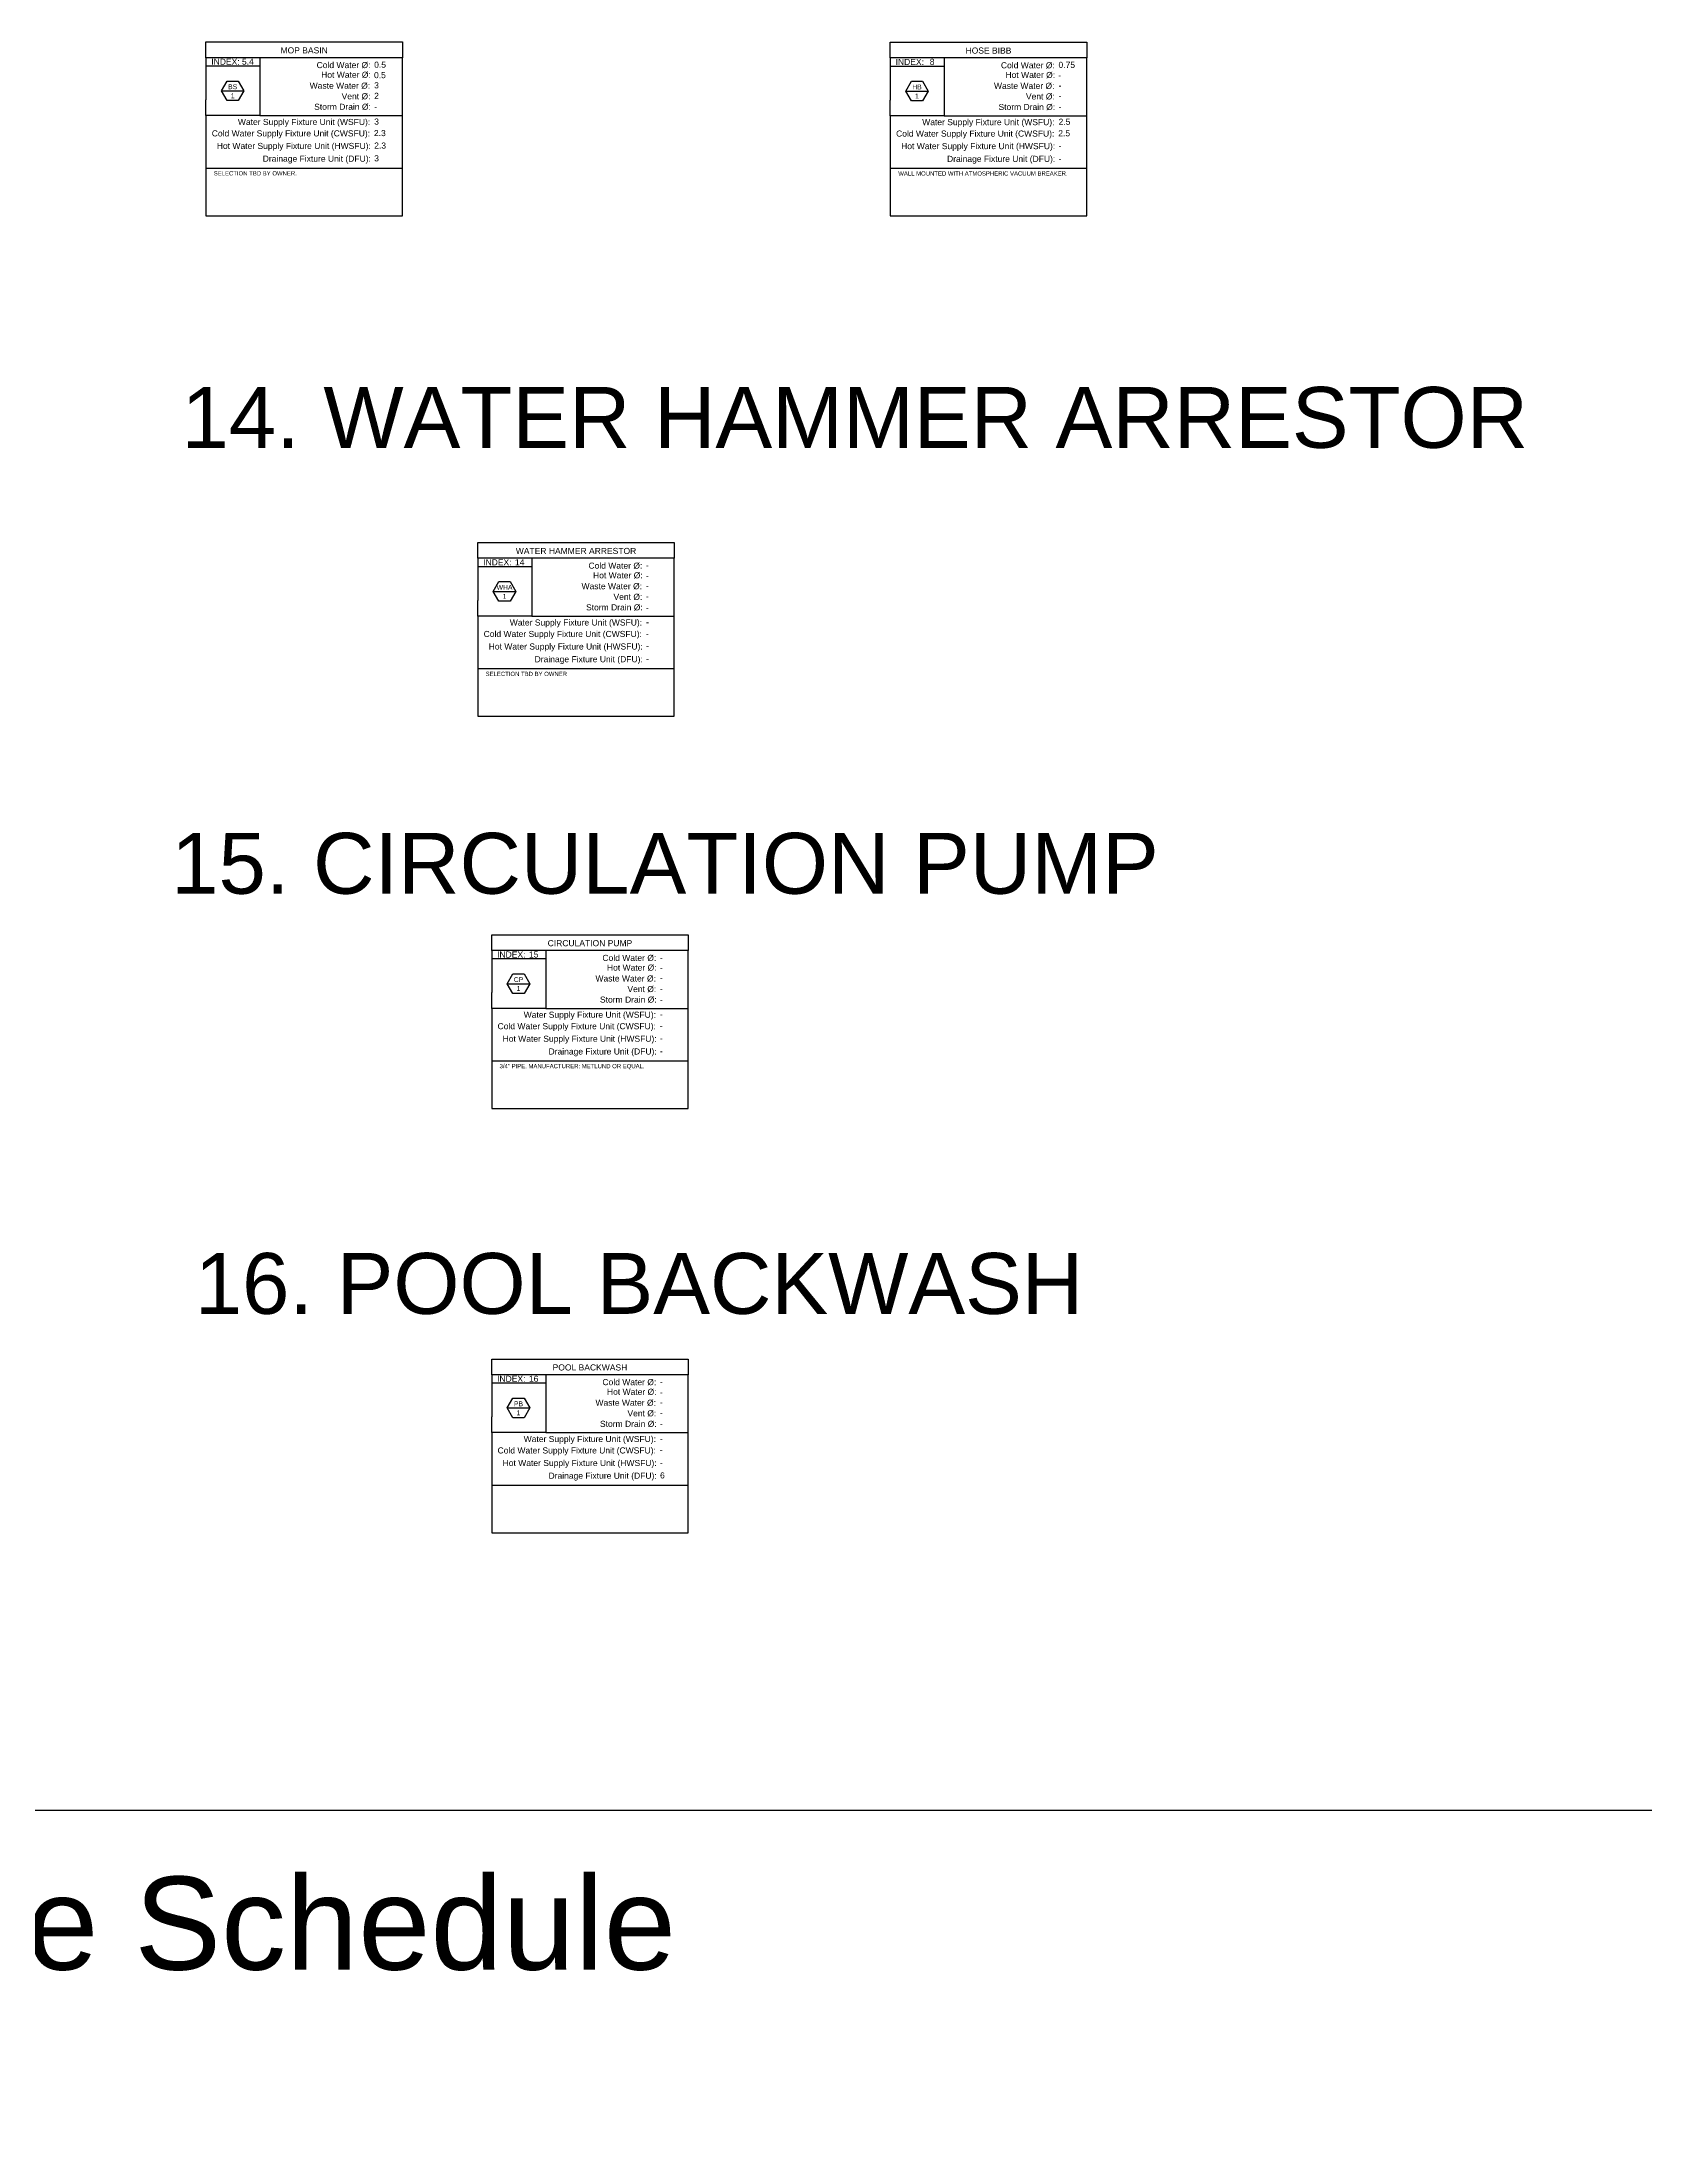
# Model space of a CAD drawing. Header units: inches. Extents: x -402 to -9, y -37 to 148.
# Drawn here: x -349.83 to -323.5, y -37.15 to -2.66 of the extents above; entities that cross this region are included whole.
import ezdxf
from ezdxf.enums import TextEntityAlignment as Align

# ---------------------------------------------------------------- set-up
doc = ezdxf.new("R2010")
doc.units = ezdxf.units.IN
doc.header["$MEASUREMENT"] = 0
doc.layers.add('FIXTURE_DETAILS_[GV_P]', color=7, linetype='Continuous')
doc.layers.add('GEC_BORDER', color=255, linetype='Continuous')
doc.styles.add('ARC-TEXT', font='arial.ttf', dxfattribs={"width": 1.00018, "height": 4.5})
doc.styles.get("Standard").update_dxf_attribs({"font": 'arial.ttf'})

# ---------------------------------------------------------------- blocks, each defined once
blk = doc.blocks.new('FixtureDetails')
for p, q in [((0, -0.259), (0, 0)), ((0, 0), (3.227, 0)), ((0.888, -0.259), (0, -0.259)), ((0, -0.259), (0, -0.95)), ((3.227, -0.259), (0.888, -0.259)), ((0.888, -0.259), (0.888, -1.209)), ((3.227, 0), (3.227, -0.259)), ((3.227, -2.853), (3.227, -0.259)), ((0.888, -0.397), (0, -0.397)), ((0, -1.209), (0, -0.95)), ((0, -1.209), (0, -2.853)), ((0.888, -1.209), (0, -1.209)), ((0.888, -1.209), (3.227, -1.209)), ((0, -2.071), (3.227, -2.071)), ((0, -2.853), (3.227, -2.853))]:
    blk.add_line(p, q)
at = {"layer": 'GEC_BORDER'}
blk.add_lwpolyline([(0.254, -0.803), (0.347, -0.642), (0.532, -0.642), (0.625, -0.803), (0.532, -0.963), (0.347, -0.963), (0.254, -0.803), (0.625, -0.803)], dxfattribs=at)
at = {"char_height": 0.1, "style": 'ARC-TEXT'}
for s, width, gutter_width, insert, attachment_point in [('{\\fArial|b0|i0|c163|p34;INDEX:}', 0.49441, 22.5, (0.321, -0.324), 5), ('{\\fArial|b0|i0|c163|p34;\\C3;Cold Water \\fArial|b0|i0|c0|p34;%%C\\fArial|b0|i0|c163|p34;:}', 0.89825, 22.5, (1.818, -0.329), 1), ('{\\fArial|b0|i0|c163|p34;\\C6;Waste Water \\fArial|b0|i0|c0|p34;%%C\\fArial|b0|i0|c163|p34;:}', 1.08121, 22.5, (1.704, -0.667), 1), ('{\\fArial|b0|i0|c163|p34;\\C2;Hot Water \\fArial|b0|i0|c0|p34;%%C\\fArial|b0|i0|c163|p34;:}', 0.89825, 22.5, (1.893, -0.488), 1), ('{\\fArial|b0|i0|c163|p34;\\C4;Storm Drain \\fArial|b0|i0|c0|p34;%%C\\fArial|b0|i0|c163|p34;:}', 1.34828, 22.5, (1.778, -1.014), 1), ('{\\fArial|b0|i0|c163|p34;\\C5;Vent \\fArial|b0|i0|c0|p34;%%C\\fArial|b0|i0|c163|p34;:}', 0.56644, 22.5, (2.229, -0.841), 1), ('{\\fArial|b0|i0|c163|p34;Water Supply Fixture Unit (WSFU):}', 2.25258, 22.435, (0.525, -1.263), 1), ('{\\fArial|b0|i0|c163|p34;\\C3;Cold Water Supply Fixture Unit (CWSFU):}', 2.9323, 22.435, (0.096, -1.451), 1), ('{\\fArial|b0|i0|c163|p34;\\C2;Hot Water Supply Fixture Unit (HWSFU):}', 2.9323, 22.435, (0.179, -1.657), 1), ('{\\fArial|b0|i0|c163|p34;\\C6;Drainage Fixture Unit (DFU):}', 1.82035, 22.435, (0.933, -1.866), 1)]:
    blk.add_mtext_dynamic_manual_height_columns(s, width=width, gutter_width=gutter_width, heights=[0.112], dxfattribs=dict(at, insert=insert, attachment_point=attachment_point))
at = {"style": 'ARC-TEXT', "width": 1.00018}
for tag, height, p in [('INDEX', 0.1, (0.688, -0.323)), ('FIXTURE_NAME', 0.1, (1.613, -0.138)), ('NUMBER', 0.08, (0.44, -0.883)), ('TAG', 0.08, (0.44, -0.735))]:
    blk.add_attdef(tag, text='', height=height, dxfattribs=at).set_placement(p, align=Align.MIDDLE_CENTER)
at = {"style": 'ARC-TEXT'}
for tag, p, height, width in [('CW_DIA', (2.763, -0.423), 0.1, 1.00018), ('WASTE_DIA', (2.763, -0.761), 0.1, 1.00018), ('HW_DIA', (2.761, -0.594), 0.1, 1.00018), ('VENT_DIA', (2.763, -0.935), 0.1, 1.00018), ('STORM_DIA', (2.763, -1.117), 0.1, 1.00018), ('WSFU', (2.764, -1.357), 0.1, 1.00018), ('CWSFU', (2.76, -1.546), 0.1, 1.00018), ('HWSFU', (2.764, -1.751), 0.1, 1.00018), ('DFU', (2.764, -1.961), 0.1, 1.00018), ('DESCRIPTION_001', (0.126, -2.192), 0.07, 1.0002)]:
    blk.add_attdef(tag, p, '', height=height, dxfattribs=dict(at, width=width))
blk = doc.blocks.new('*U12')
blk.add_line((94.466, -64.553), (0, -64.553))
at = {"insert": (1.469, -65.639), "char_height": 1.52727, "attachment_point": 1}
blk.add_mtext_dynamic_manual_height_columns('{\\fArial|b0|i0|c163|p34;Any FixtureDetails inside this box will appear in Fixture Schedule}\\P**Insert real number ONLY, {\\C240;\\c2367469;NO fractional number}', width=62.51421, gutter_width=7.636, heights=[4.809], dxfattribs=at)

msp = doc.modelspace()

# ---------------------------------------------------------------- block references
msp.add_blockref('*U12', (-401.94825, 32.84966))
at = {"layer": 'FIXTURE_DETAILS_[GV_P]'}
ref = msp.add_blockref('FixtureDetails', (-347.13524, -2.65578), dxfattribs=at)
ref.add_attrib('INDEX', '5.4', dxfattribs={"layer": '0', "height": 0.1, "style": 'ARC-TEXT', "width": 1.00018}).set_placement((-346.44683, -2.97899), align=Align.MIDDLE_CENTER)
ref.add_attrib('FIXTURE_NAME', 'MOP BASIN', dxfattribs={"layer": '0', "height": 0.1, "style": 'ARC-TEXT', "width": 1.00018}).set_placement((-345.52187, -2.79332), align=Align.MIDDLE_CENTER)
ref.add_attrib('TAG', 'BS', dxfattribs={"layer": '0', "height": 0.08, "style": 'ARC-TEXT', "width": 1.00018}).set_placement((-346.69562, -3.39084), align=Align.MIDDLE_CENTER)
ref.add_attrib('NUMBER', '1', dxfattribs={"layer": '0', "height": 0.08, "style": 'ARC-TEXT', "width": 1.00018}).set_placement((-346.69562, -3.53886), align=Align.MIDDLE_CENTER)
ref.add_attrib('CW_DIA', '0.5', (-344.37188, -3.07833), dxfattribs={"layer": '0', "height": 0.1, "style": 'ARC-TEXT', "width": 1.00018})
ref.add_attrib('HW_DIA', '0.5', (-344.37394, -3.25003), dxfattribs={"layer": '0', "height": 0.1, "style": 'ARC-TEXT', "width": 1.00018})
ref.add_attrib('WASTE_DIA', '3', (-344.37188, -3.41668), dxfattribs={"layer": '0', "height": 0.1, "style": 'ARC-TEXT', "width": 1.00018})
ref.add_attrib('VENT_DIA', '2', (-344.37188, -3.59047), dxfattribs={"layer": '0', "height": 0.1, "style": 'ARC-TEXT', "width": 1.00018})
ref.add_attrib('STORM_DIA', '-', (-344.37188, -3.77233), dxfattribs={"layer": '0', "height": 0.1, "style": 'ARC-TEXT', "width": 1.00018})
ref.add_attrib('WSFU', '3', (-344.37089, -4.01285), dxfattribs={"layer": '0', "height": 0.1, "style": 'ARC-TEXT', "width": 1.00018})
ref.add_attrib('CWSFU', '2.3', (-344.37569, -4.2015), dxfattribs={"layer": '0', "height": 0.1, "style": 'ARC-TEXT', "width": 1.00018})
ref.add_attrib('HWSFU', '2.3', (-344.37089, -4.40682), dxfattribs={"layer": '0', "height": 0.1, "style": 'ARC-TEXT', "width": 1.00018})
ref.add_attrib('DFU', '3', (-344.37089, -4.61649), dxfattribs={"layer": '0', "height": 0.1, "style": 'ARC-TEXT', "width": 1.00018})
ref.add_attrib('DESCRIPTION_001', 'SELECTION TBD BY OWNER.', (-347.00642, -4.84752), dxfattribs={"layer": '0', "height": 0.07, "style": 'ARC-TEXT'})
ref = msp.add_blockref('FixtureDetails', (-335.89425, -2.6588), dxfattribs=at)
ref.add_attrib('INDEX', '8', dxfattribs={"layer": '0', "height": 0.1, "style": 'ARC-TEXT', "width": 1.00018}).set_placement((-335.20583, -2.982), align=Align.MIDDLE_CENTER)
ref.add_attrib('FIXTURE_NAME', 'HOSE BIBB', dxfattribs={"layer": '0', "height": 0.1, "style": 'ARC-TEXT', "width": 1.00018}).set_placement((-334.28087, -2.79633), align=Align.MIDDLE_CENTER)
ref.add_attrib('TAG', 'HB', dxfattribs={"layer": '0', "height": 0.08, "style": 'ARC-TEXT', "width": 1.00018}).set_placement((-335.45463, -3.39386), align=Align.MIDDLE_CENTER)
ref.add_attrib('NUMBER', '1', dxfattribs={"layer": '0', "height": 0.08, "style": 'ARC-TEXT', "width": 1.00018}).set_placement((-335.45463, -3.54188), align=Align.MIDDLE_CENTER)
ref.add_attrib('CW_DIA', '0.75', (-333.13088, -3.08135), dxfattribs={"layer": '0', "height": 0.1, "style": 'ARC-TEXT', "width": 1.00018})
ref.add_attrib('HW_DIA', '-', (-333.13294, -3.25304), dxfattribs={"layer": '0', "height": 0.1, "style": 'ARC-TEXT', "width": 1.00018})
ref.add_attrib('WASTE_DIA', '-', (-333.13088, -3.41969), dxfattribs={"layer": '0', "height": 0.1, "style": 'ARC-TEXT', "width": 1.00018})
ref.add_attrib('VENT_DIA', '-', (-333.13088, -3.59348), dxfattribs={"layer": '0', "height": 0.1, "style": 'ARC-TEXT', "width": 1.00018})
ref.add_attrib('STORM_DIA', '-', (-333.13088, -3.77534), dxfattribs={"layer": '0', "height": 0.1, "style": 'ARC-TEXT', "width": 1.00018})
ref.add_attrib('WSFU', '2.5', (-333.1299, -4.01586), dxfattribs={"layer": '0', "height": 0.1, "style": 'ARC-TEXT', "width": 1.00018})
ref.add_attrib('CWSFU', '2.5', (-333.13469, -4.20451), dxfattribs={"layer": '0', "height": 0.1, "style": 'ARC-TEXT', "width": 1.00018})
ref.add_attrib('HWSFU', '-', (-333.1299, -4.40984), dxfattribs={"layer": '0', "height": 0.1, "style": 'ARC-TEXT', "width": 1.00018})
ref.add_attrib('DFU', '-', (-333.1299, -4.6195), dxfattribs={"layer": '0', "height": 0.1, "style": 'ARC-TEXT', "width": 1.00018})
ref.add_attrib('DESCRIPTION_001', 'WALL MOUNTED WITH ATMOSPHERIC VACUUM BREAKER.', (-335.76222, -4.85054), dxfattribs={"layer": '0', "height": 0.07, "style": 'ARC-TEXT'})
ref = msp.add_blockref('FixtureDetails', (-342.66925, -10.87706), dxfattribs=at)
ref.add_attrib('INDEX', '14', dxfattribs={"layer": '0', "height": 0.1, "style": 'ARC-TEXT', "width": 1.00018}).set_placement((-341.98083, -11.20026), align=Align.MIDDLE_CENTER)
ref.add_attrib('FIXTURE_NAME', 'WATER HAMMER ARRESTOR', dxfattribs={"layer": '0', "height": 0.1, "style": 'ARC-TEXT', "width": 1.00018}).set_placement((-341.05587, -11.0146), align=Align.MIDDLE_CENTER)
ref.add_attrib('TAG', 'WHA', dxfattribs={"layer": '0', "height": 0.08, "style": 'ARC-TEXT', "width": 1.00018}).set_placement((-342.22963, -11.61212), align=Align.MIDDLE_CENTER)
ref.add_attrib('NUMBER', '1', dxfattribs={"layer": '0', "height": 0.08, "style": 'ARC-TEXT', "width": 1.00018}).set_placement((-342.22963, -11.76014), align=Align.MIDDLE_CENTER)
ref.add_attrib('CW_DIA', '-', (-339.90588, -11.29961), dxfattribs={"layer": '0', "height": 0.1, "style": 'ARC-TEXT', "width": 1.00018})
ref.add_attrib('HW_DIA', '-', (-339.90794, -11.47131), dxfattribs={"layer": '0', "height": 0.1, "style": 'ARC-TEXT', "width": 1.00018})
ref.add_attrib('WASTE_DIA', '-', (-339.90588, -11.63795), dxfattribs={"layer": '0', "height": 0.1, "style": 'ARC-TEXT', "width": 1.00018})
ref.add_attrib('VENT_DIA', '-', (-339.90588, -11.81174), dxfattribs={"layer": '0', "height": 0.1, "style": 'ARC-TEXT', "width": 1.00018})
ref.add_attrib('STORM_DIA', '-', (-339.90588, -11.9936), dxfattribs={"layer": '0', "height": 0.1, "style": 'ARC-TEXT', "width": 1.00018})
ref.add_attrib('WSFU', '-', (-339.9049, -12.23412), dxfattribs={"layer": '0', "height": 0.1, "style": 'ARC-TEXT', "width": 1.00018})
ref.add_attrib('CWSFU', '-', (-339.9097, -12.42277), dxfattribs={"layer": '0', "height": 0.1, "style": 'ARC-TEXT', "width": 1.00018})
ref.add_attrib('HWSFU', '-', (-339.9049, -12.6281), dxfattribs={"layer": '0', "height": 0.1, "style": 'ARC-TEXT', "width": 1.00018})
ref.add_attrib('DFU', '-', (-339.9049, -12.83776), dxfattribs={"layer": '0', "height": 0.1, "style": 'ARC-TEXT', "width": 1.00018})
ref.add_attrib('DESCRIPTION_001', 'SELECTION TBD BY OWNER', (-342.54042, -13.0688), dxfattribs={"layer": '0', "height": 0.07, "style": 'ARC-TEXT'})
ref = msp.add_blockref('FixtureDetails', (-342.44041, -17.31968), dxfattribs=at)
ref.add_attrib('INDEX', '15', dxfattribs={"layer": '0', "height": 0.1, "style": 'ARC-TEXT', "width": 1.00018}).set_placement((-341.75199, -17.64289), align=Align.MIDDLE_CENTER)
ref.add_attrib('FIXTURE_NAME', 'CIRCULATION PUMP', dxfattribs={"layer": '0', "height": 0.1, "style": 'ARC-TEXT', "width": 1.00018}).set_placement((-340.82704, -17.45722), align=Align.MIDDLE_CENTER)
ref.add_attrib('TAG', 'CP', dxfattribs={"layer": '0', "height": 0.08, "style": 'ARC-TEXT', "width": 1.00018}).set_placement((-342.00079, -18.05474), align=Align.MIDDLE_CENTER)
ref.add_attrib('NUMBER', '1', dxfattribs={"layer": '0', "height": 0.08, "style": 'ARC-TEXT', "width": 1.00018}).set_placement((-342.00079, -18.20276), align=Align.MIDDLE_CENTER)
ref.add_attrib('CW_DIA', '-', (-339.67704, -17.74223), dxfattribs={"layer": '0', "height": 0.1, "style": 'ARC-TEXT', "width": 1.00018})
ref.add_attrib('HW_DIA', '-', (-339.67911, -17.91393), dxfattribs={"layer": '0', "height": 0.1, "style": 'ARC-TEXT', "width": 1.00018})
ref.add_attrib('WASTE_DIA', '-', (-339.67704, -18.08057), dxfattribs={"layer": '0', "height": 0.1, "style": 'ARC-TEXT', "width": 1.00018})
ref.add_attrib('VENT_DIA', '-', (-339.67704, -18.25436), dxfattribs={"layer": '0', "height": 0.1, "style": 'ARC-TEXT', "width": 1.00018})
ref.add_attrib('STORM_DIA', '-', (-339.67704, -18.43622), dxfattribs={"layer": '0', "height": 0.1, "style": 'ARC-TEXT', "width": 1.00018})
ref.add_attrib('WSFU', '-', (-339.67606, -18.67674), dxfattribs={"layer": '0', "height": 0.1, "style": 'ARC-TEXT', "width": 1.00018})
ref.add_attrib('CWSFU', '-', (-339.68086, -18.86539), dxfattribs={"layer": '0', "height": 0.1, "style": 'ARC-TEXT', "width": 1.00018})
ref.add_attrib('HWSFU', '-', (-339.67606, -19.07072), dxfattribs={"layer": '0', "height": 0.1, "style": 'ARC-TEXT', "width": 1.00018})
ref.add_attrib('DFU', '-', (-339.67606, -19.28038), dxfattribs={"layer": '0', "height": 0.1, "style": 'ARC-TEXT', "width": 1.00018})
ref.add_attrib('DESCRIPTION_001', '3/4" PIPE. MANUFACTURER: METLUND OR EQUAL.', (-342.3113, -19.51142), dxfattribs={"layer": '0', "height": 0.07, "style": 'ARC-TEXT'})
ref = msp.add_blockref('FixtureDetails', (-342.44041, -24.28756), dxfattribs=at)
ref.add_attrib('INDEX', '16', dxfattribs={"layer": '0', "height": 0.1, "style": 'ARC-TEXT', "width": 1.00018}).set_placement((-341.75199, -24.61077), align=Align.MIDDLE_CENTER)
ref.add_attrib('FIXTURE_NAME', 'POOL BACKWASH', dxfattribs={"layer": '0', "height": 0.1, "style": 'ARC-TEXT', "width": 1.00018}).set_placement((-340.82704, -24.4251), align=Align.MIDDLE_CENTER)
ref.add_attrib('TAG', 'PB', dxfattribs={"layer": '0', "height": 0.08, "style": 'ARC-TEXT', "width": 1.00018}).set_placement((-342.00079, -25.02262), align=Align.MIDDLE_CENTER)
ref.add_attrib('NUMBER', '1', dxfattribs={"layer": '0', "height": 0.08, "style": 'ARC-TEXT', "width": 1.00018}).set_placement((-342.00079, -25.17064), align=Align.MIDDLE_CENTER)
ref.add_attrib('CW_DIA', '-', (-339.67704, -24.71011), dxfattribs={"layer": '0', "height": 0.1, "style": 'ARC-TEXT', "width": 1.00018})
ref.add_attrib('HW_DIA', '-', (-339.67911, -24.88181), dxfattribs={"layer": '0', "height": 0.1, "style": 'ARC-TEXT', "width": 1.00018})
ref.add_attrib('WASTE_DIA', '-', (-339.67704, -25.04846), dxfattribs={"layer": '0', "height": 0.1, "style": 'ARC-TEXT', "width": 1.00018})
ref.add_attrib('VENT_DIA', '-', (-339.67704, -25.22225), dxfattribs={"layer": '0', "height": 0.1, "style": 'ARC-TEXT', "width": 1.00018})
ref.add_attrib('STORM_DIA', '-', (-339.67704, -25.40411), dxfattribs={"layer": '0', "height": 0.1, "style": 'ARC-TEXT', "width": 1.00018})
ref.add_attrib('WSFU', '-', (-339.67606, -25.64463), dxfattribs={"layer": '0', "height": 0.1, "style": 'ARC-TEXT', "width": 1.00018})
ref.add_attrib('CWSFU', '-', (-339.68086, -25.83328), dxfattribs={"layer": '0', "height": 0.1, "style": 'ARC-TEXT', "width": 1.00018})
ref.add_attrib('HWSFU', '-', (-339.67606, -26.0386), dxfattribs={"layer": '0', "height": 0.1, "style": 'ARC-TEXT', "width": 1.00018})
ref.add_attrib('DFU', '6', (-339.67606, -26.24827), dxfattribs={"layer": '0', "height": 0.1, "style": 'ARC-TEXT', "width": 1.00018})

# ---------------------------------------------------------------- texts
for s, p in [('14. WATER HAMMER ARRESTOR', (-347.53594, -9.3214)), ('15. CIRCULATION PUMP', (-347.70527, -16.64526)), ('16. POOL BACKWASH', (-347.31802, -23.54547))]:
    msp.add_text(s, height=1, dxfattribs=at).set_placement(p)

doc.saveas('drawing.dxf')
